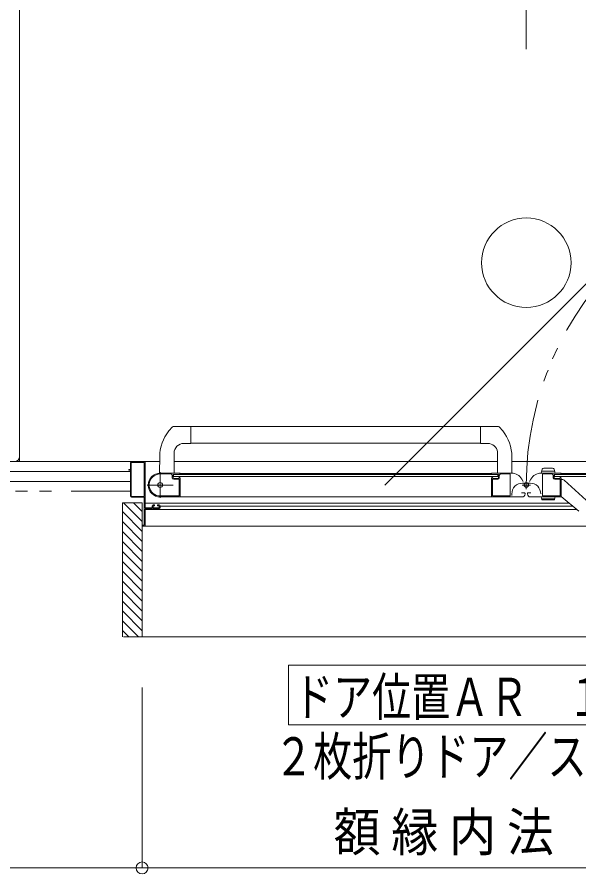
# Model space of a CAD drawing. Units: millimetres on the paper. Extents: x -305 to 305, y -152 to 152.
# Drawn here: x -204.06 to -175.79, y 11.82 to 54.93 of the extents above; entities that cross this region are included whole.
import ezdxf
from ezdxf.enums import TextEntityAlignment as Align

# ---------------------------------------------------------------- set-up
doc = ezdxf.new("R2010")
doc.units = ezdxf.units.MM
doc.linetypes.add('LONG_CHAIN', pattern=[21, 18, -1, 1, -1])
doc.linetypes.add('LONG_DOUBLE_CHAIN', pattern=[21.8, 18, -1, 0.6, -0.6, 0.6, -1])
doc.layers.add('0-0_0', color=7, linetype='Continuous', lineweight=9)
doc.layers.add('0-1_VIEW0001', color=7, linetype='Continuous', lineweight=9)
doc.styles.add('ＭＳ ゴシック', font='')
doc.styles.get('ＭＳ ゴシック').set_extended_font_data('MS Gothic')

# ---------------------------------------------------------------- blocks, each defined once
blk = doc.blocks.new('_ORIGIN')
at = {"layer": '0-0_0'}
blk.add_line((0, 0), (-1, 0), dxfattribs=at)
blk.add_circle((0, 0), 0.5, dxfattribs=at)

msp = doc.modelspace()

# ---------------------------------------------------------------- linework, layer by layer
at = {"layer": '0-1_VIEW0001'}
for p, q in [((-203.934, 102.573), (-203.934, 32.573)), ((-203.934, 102.324), (-203.934, 32.823)), ((-196.422, 34.112), (-196.238, 34.311)), ((-195.309, 34.338), (-196.169, 34.338)), ((-195.309, 34.338), (-179.874, 34.338)), ((-195.309, 33.483), (-195.309, 34.338)), ((-180.735, 33.483), (-180.735, 34.338)), ((-179.622, 34.113), (-179.805, 34.311)), ((-195.309, 33.483), (-195.664, 33.483)), ((-195.309, 33.488), (-180.735, 33.488)), ((-180.735, 33.483), (-180.38, 33.483)), ((-196.884, 32.816), (-196.887, 31.998)), ((-196.164, 32.983), (-196.164, 31.988)), ((-179.885, 33.052), (-179.885, 31.998)), ((-179.159, 32.816), (-179.157, 31.998)), ((-198.359, 32.523), (-198.359, 32.188)), ((-198.314, 32.513), (-198.314, 30.833)), ((-198.311, 32.573), (-196.885, 32.573)), ((-197.674, 32.528), (-198.299, 32.528)), ((-197.659, 30.833), (-197.659, 32.513)), ((-197.609, 30.253), (-197.609, 32.548)), ((-196.159, 32.573), (-179.885, 32.573)), ((-152.434, 32.573), (-179.159, 32.573)), ((-179.159, 32.573), (-158.559, 32.573)), ((-198.359, 32.073), (-243.434, 32.073)), ((-198.434, 32.163), (-198.434, 32.143)), ((-198.374, 32.173), (-198.424, 32.173)), ((-198.424, 32.133), (-198.374, 32.133)), ((-198.359, 32.118), (-198.359, 30.823)), ((-195.874, 31.988), (-196.859, 31.988)), ((-196.329, 31.943), (-196.859, 31.943)), ((-196.209, 31.773), (-196.209, 31.898)), ((-196.184, 31.823), (-196.184, 31.923)), ((-179.859, 31.923), (-196.184, 31.923)), ((-195.881, 31.925), (-195.867, 31.934)), ((-180.184, 31.973), (-195.859, 31.973)), ((-195.859, 31.947), (-195.859, 31.973)), ((-180.184, 31.973), (-180.184, 31.947)), ((-180.177, 31.934), (-180.163, 31.925)), ((-180.169, 31.988), (-179.183, 31.988)), ((-179.859, 31.923), (-179.859, 31.823)), ((-179.834, 31.898), (-179.834, 31.773)), ((-179.269, 31.943), (-179.719, 31.943)), ((-179.254, 30.848), (-179.254, 31.928)), ((-176.699, 31.988), (-177.686, 31.988)), ((-177.684, 31.988), (-177.632, 32.183)), ((-177.01, 32.088), (-177.657, 32.088)), ((-177.614, 30.848), (-177.614, 31.928)), ((-177.599, 31.943), (-177.149, 31.943)), ((-177.559, 32.238), (-177.108, 32.238)), ((-176.984, 31.988), (-177.036, 32.183)), ((-177.034, 31.898), (-177.034, 31.773)), ((-177.009, 31.923), (-160.684, 31.923)), ((-177.009, 31.923), (-177.009, 31.823)), ((-176.692, 31.934), (-176.706, 31.925)), ((-176.684, 31.973), (-161.009, 31.973)), ((-176.684, 31.973), (-176.684, 31.947)), ((-198.359, 31.573), (-244.09, 31.573)), ((-198.359, 31.573), (-243.434, 31.573)), ((-196.254, 31.753), (-196.254, 31.868)), ((-179.859, 31.823), (-196.184, 31.823)), ((-195.919, 31.678), (-196.179, 31.678)), ((-195.934, 31.723), (-196.159, 31.723)), ((-195.909, 30.848), (-195.909, 31.668)), ((-195.888, 31.763), (-195.894, 31.763)), ((-195.867, 31.752), (-195.881, 31.761)), ((-195.859, 30.798), (-195.859, 31.74)), ((-180.184, 30.788), (-180.184, 31.74)), ((-180.163, 31.761), (-180.177, 31.752)), ((-180.149, 31.763), (-180.155, 31.763)), ((-180.134, 31.663), (-180.134, 30.848)), ((-179.869, 31.678), (-180.119, 31.678)), ((-179.884, 31.723), (-180.109, 31.723)), ((-179.794, 31.868), (-179.794, 31.753)), ((-178.588, 31.558), (-178.663, 31.688)), ((-178.624, 31.482), (-178.244, 31.482)), ((-178.28, 31.558), (-178.205, 31.688)), ((-177.074, 31.868), (-177.074, 31.753)), ((-177.009, 31.823), (-160.684, 31.823)), ((-176.999, 31.678), (-176.749, 31.678)), ((-176.984, 31.723), (-176.759, 31.723)), ((-176.734, 31.663), (-176.734, 30.848)), ((-176.719, 31.763), (-176.713, 31.763)), ((-176.706, 31.761), (-176.692, 31.752)), ((-176.684, 31.74), (-176.684, 30.798)), ((-176.684, 31.663), (-176.593, 31.663)), ((-176.522, 31.634), (-175.234, 30.456)), ((-198.309, 30.773), (-197.674, 30.773)), ((-198.299, 30.818), (-197.674, 30.818)), ((-197.659, 30.758), (-197.659, 29.388)), ((-196.933, 30.838), (-195.919, 30.838)), ((-196.86, 30.788), (-180.184, 30.788)), ((-180.215, 30.788), (-178.645, 30.788)), ((-180.124, 30.838), (-179.264, 30.838)), ((-179.164, 30.862), (-179.164, 30.942)), ((-178.519, 30.993), (-178.669, 30.993)), ((-178.494, 30.938), (-178.494, 30.968)), ((-178.374, 30.938), (-178.374, 30.968)), ((-178.349, 30.993), (-178.199, 30.993)), ((-176.654, 30.788), (-178.224, 30.788)), ((-177.01, 30.688), (-177.657, 30.688)), ((-177.617, 30.638), (-177.051, 30.638)), ((-176.744, 30.838), (-177.604, 30.838)), ((-176.984, 30.788), (-177.017, 30.664)), ((-175.789, 30.075), (-176.684, 30.813)), ((-198.759, 23.748), (-198.759, 30.498)), ((-197.76, 30.498), (-198.759, 30.498)), ((-197.759, 29.548), (-198.709, 30.498)), ((-197.759, 30.048), (-198.209, 30.498)), ((-197.759, 23.748), (-197.759, 30.498)), ((-176.264, 30.467), (-197.609, 30.467)), ((-197.609, 29.338), (-197.609, 30.173)), ((-197.274, 30.238), (-197.594, 30.238)), ((-197.594, 30.188), (-196.909, 30.188)), ((-197.259, 30.338), (-197.259, 30.253)), ((-197.214, 30.253), (-197.214, 30.323)), ((-197.154, 30.388), (-197.209, 30.388)), ((-197.199, 30.338), (-197.154, 30.338)), ((-196.929, 30.238), (-197.199, 30.238)), ((-197.139, 30.353), (-197.139, 30.373)), ((-196.989, 30.373), (-196.989, 30.353)), ((-196.909, 30.388), (-196.974, 30.388)), ((-196.974, 30.338), (-196.929, 30.338)), ((-196.914, 30.323), (-196.914, 30.253)), ((-196.859, 30.238), (-196.859, 30.338)), ((-176.094, 30.327), (-196.859, 30.327)), ((-197.759, 29.048), (-198.759, 30.048)), ((-175.88, 30.15), (-197.609, 30.15)), ((-197.759, 28.548), (-198.759, 29.548)), ((-197.674, 29.373), (-197.744, 29.373)), ((-197.744, 29.323), (-197.624, 29.323)), ((-159.259, 29.323), (-197.609, 29.323)), ((-197.759, 28.048), (-198.759, 29.048)), ((-197.759, 27.548), (-198.759, 28.548)), ((-197.759, 27.048), (-198.759, 28.048)), ((-197.759, 26.548), (-198.759, 27.548)), ((-197.759, 26.048), (-198.759, 27.048)), ((-197.759, 25.548), (-198.759, 26.548)), ((-197.759, 25.048), (-198.759, 26.048)), ((-197.759, 24.553), (-198.759, 25.553)), ((-197.759, 24.058), (-198.759, 25.058)), ((-197.944, 23.748), (-198.759, 24.563)), ((-198.439, 23.748), (-198.759, 24.068)), ((-198.708, 23.748), (-158.109, 23.748)), ((-190.409, 19.318), (-190.409, 22.318)), ((-190.409, 22.318), (-166.409, 22.318)), ((-197.769, 21.208), (-197.769, 12.125)), ((-197.769, 21.208), (-197.769, 12.125)), ((-190.409, 19.318), (-166.409, 19.318)), ((-242.834, 12.125), (-198.369, 12.125)), ((-197.169, 12.125), (-159.714, 12.125))]:
    msp.add_line(p, q, dxfattribs=at)
at = {"layer": '0-1_VIEW0001', "linetype": 'LONG_CHAIN'}
for p, q in [((-178.434, 53.323), (-178.434, 81.823)), ((-196.859, 32.038), (-196.859, 30.738)), ((-178.434, 31.176), (-178.434, 31.567)), ((-196.209, 31.388), (-197.509, 31.388)), ((-178.647, 31.388), (-178.222, 31.388))]:
    msp.add_line(p, q, dxfattribs=at)
at = {"layer": '0-1_VIEW0001', "linetype": 'LONG_DOUBLE_CHAIN'}
for p, q in [((-185.556, 31.388), (-174.796, 42.148)), ((-244.934, 31.073), (-198.359, 31.073))]:
    msp.add_line(p, q, dxfattribs=at)
at = {"layer": '0-1_VIEW0001'}
for points in [[(-198.309, 32.573), (-244.434, 32.573), (-244.434, 102.573)], [(-176.984, 30.788), (-177.684, 30.788), (-177.65, 30.664)]]:
    msp.add_lwpolyline(points, dxfattribs=at)
at = {"layer": '0-1_VIEW0001', "linetype": 'LONG_DOUBLE_CHAIN'}
msp.add_circle((-178.434, 42.573), 2.25, dxfattribs=at)
at = {"layer": '0-1_VIEW0001'}
for centre, radius in [((-196.859, 31.388), 0.125), ((-178.434, 31.388), 0.113)]:
    msp.add_circle(centre, radius, dxfattribs=at)
at = {"layer": '0-1_VIEW0001', "linetype": 'LONG_DOUBLE_CHAIN'}
msp.add_arc((-162.509, 31.388), 15.925, 86.0027, 180, dxfattribs=at)
at = {"layer": '0-1_VIEW0001'}
for centre, radius, start, end in [((-194.814, 32.808), 2.07, 140.9758, 179.8), ((-196.169, 34.238), 0.1, 90, 133.4724), ((-179.874, 34.238), 0.1, 46.5276, 90), ((-181.229, 32.808), 2.07, 0.2, 39.0581), ((-195.664, 32.983), 0.5, 90, 180), ((-180.38, 32.983), 0.5, 7.9556, 90), ((-204.184, 32.823), 0.25, 270, 0), ((-198.309, 32.523), 0.05, 90, 180), ((-198.299, 32.513), 0.015, 90, 180), ((-197.674, 32.513), 0.015, 0, 90), ((-197.634, 32.548), 0.025, 0, 90), ((-198.424, 32.163), 0.01, 90, 180), ((-198.424, 32.143), 0.01, 180, 270), ((-198.374, 32.188), 0.015, 270, 0), ((-198.374, 32.118), 0.015, 0, 90), ((-196.859, 31.388), 0.6, 90, 270), ((-196.859, 31.388), 0.555, 90, 262.2329), ((-196.329, 31.868), 0.075, 0, 90), ((-196.184, 31.898), 0.025, 90, 180), ((-195.888, 31.938), 0.015, 270, 300.9638), ((-195.874, 31.973), 0.015, 0, 90), ((-195.874, 31.947), 0.015, 300.9638, 0), ((-180.169, 31.973), 0.015, 90, 180), ((-180.169, 31.947), 0.015, 180, 239.0362), ((-180.155, 31.938), 0.015, 239.0362, 270), ((-179.859, 31.898), 0.025, 0, 90), ((-179.719, 31.868), 0.075, 90, 180), ((-179.269, 31.928), 0.015, 0, 90), ((-179.183, 31.388), 0.6, 30, 90), ((-177.686, 31.388), 0.6, 90, 150), ((-177.559, 32.163), 0.075, 90, 165), ((-177.599, 31.928), 0.015, 90, 180), ((-177.149, 31.868), 0.075, 0, 90), ((-177.108, 32.163), 0.075, 15, 90), ((-177.009, 31.898), 0.025, 90, 180), ((-176.713, 31.938), 0.015, 270, 300.9638), ((-176.699, 31.973), 0.015, 0, 90), ((-176.699, 31.947), 0.015, 300.9638, 0), ((-196.179, 31.753), 0.075, 180, 270), ((-196.159, 31.773), 0.05, 180, 270), ((-195.934, 31.748), 0.025, 270, 0), ((-195.919, 31.668), 0.01, 0, 90), ((-195.894, 31.748), 0.015, 90, 180), ((-195.888, 31.748), 0.015, 59.0362, 90), ((-195.874, 31.74), 0.015, 0, 59.0362), ((-180.169, 31.74), 0.015, 120.9638, 180), ((-180.155, 31.748), 0.015, 90, 120.9638), ((-180.149, 31.748), 0.015, 0, 90), ((-180.109, 31.748), 0.025, 180, 270), ((-180.119, 31.663), 0.015, 90, 180), ((-179.884, 31.773), 0.05, 270, 0), ((-179.869, 31.753), 0.075, 270, 0), ((-178.624, 30.942), 0.54, 90, 180), ((-178.244, 30.942), 0.54, 0, 90), ((-176.999, 31.753), 0.075, 180, 270), ((-176.984, 31.773), 0.05, 180, 270), ((-176.759, 31.748), 0.025, 270, 0), ((-176.749, 31.663), 0.015, 0, 90), ((-176.719, 31.748), 0.015, 90, 180), ((-176.713, 31.748), 0.015, 59.0362, 90), ((-176.699, 31.74), 0.015, 0, 59.0362), ((-176.593, 31.563), 0.1, 47.5638, 90), ((-198.309, 30.823), 0.05, 180, 270), ((-198.299, 30.833), 0.015, 180, 270), ((-197.674, 30.833), 0.015, 270, 0), ((-197.674, 30.758), 0.015, 0, 90), ((-196.933, 30.848), 0.01, 262.2329, 270), ((-195.919, 30.848), 0.01, 270, 0), ((-195.869, 30.798), 0.01, 270, 0), ((-180.174, 30.798), 0.01, 180, 270), ((-180.124, 30.848), 0.01, 180, 270), ((-179.264, 30.848), 0.01, 270, 0), ((-178.644, 30.938), 0.15, 270, 0), ((-178.519, 30.968), 0.025, 0, 90), ((-178.349, 30.968), 0.025, 90, 180), ((-178.224, 30.938), 0.15, 180, 270), ((-177.617, 30.673), 0.035, 195, 270), ((-177.604, 30.848), 0.01, 180, 270), ((-177.051, 30.673), 0.035, 270, 345), ((-176.744, 30.848), 0.01, 270, 0), ((-176.694, 30.798), 0.01, 270, 0), ((-197.594, 30.253), 0.015, 180, 270), ((-197.594, 30.173), 0.015, 90, 180), ((-197.274, 30.253), 0.015, 270, 0), ((-197.209, 30.338), 0.05, 90, 180), ((-197.199, 30.323), 0.015, 90, 180), ((-197.199, 30.253), 0.015, 180, 270), ((-197.154, 30.373), 0.015, 0, 90), ((-197.154, 30.353), 0.015, 270, 0), ((-196.974, 30.373), 0.015, 90, 180), ((-196.974, 30.353), 0.015, 180, 270), ((-196.929, 30.323), 0.015, 0, 90), ((-196.929, 30.253), 0.015, 270, 0), ((-196.909, 30.338), 0.05, 0, 90), ((-196.909, 30.238), 0.05, 270, 0), ((-197.744, 29.358), 0.015, 90, 180), ((-197.744, 29.338), 0.015, 180, 270), ((-197.674, 29.388), 0.015, 270, 0), ((-197.624, 29.338), 0.015, 270, 0)]:
    msp.add_arc(centre, radius, start, end, dxfattribs=at)

# ---------------------------------------------------------------- block references
at = {"layer": '0-1_VIEW0001', "xscale": 0.6, "yscale": 0.6}
msp.add_blockref('_ORIGIN', (-197.769, 12.125), dxfattribs=at)
at = {"layer": '0-1_VIEW0001', "xscale": 0.6, "yscale": 0.6, "rotation": 180}
msp.add_blockref('_ORIGIN', (-197.769, 12.125), dxfattribs=at)

# ---------------------------------------------------------------- texts
at = {"layer": '0-1_VIEW0001', "style": 'ＭＳ ゴシック'}
for s, width, p in [('ドア位置ＡＲ\u3000１００移動', 0.75, (-190.123, 19.198)), ('２枚折りドア／スイングドア', 0.75, (-191.123, 16.201)), ('額', 0.9, (-188.131, 12.391)), ('縁', 0.9, (-185.223, 12.391)), ('内', 0.9, (-182.315, 12.391)), ('法', 0.9, (-179.407, 12.391))]:
    msp.add_text(s, height=1.921, dxfattribs=dict(at, width=width)).set_placement(p, align=Align.BOTTOM_LEFT)

doc.saveas('drawing.dxf')
